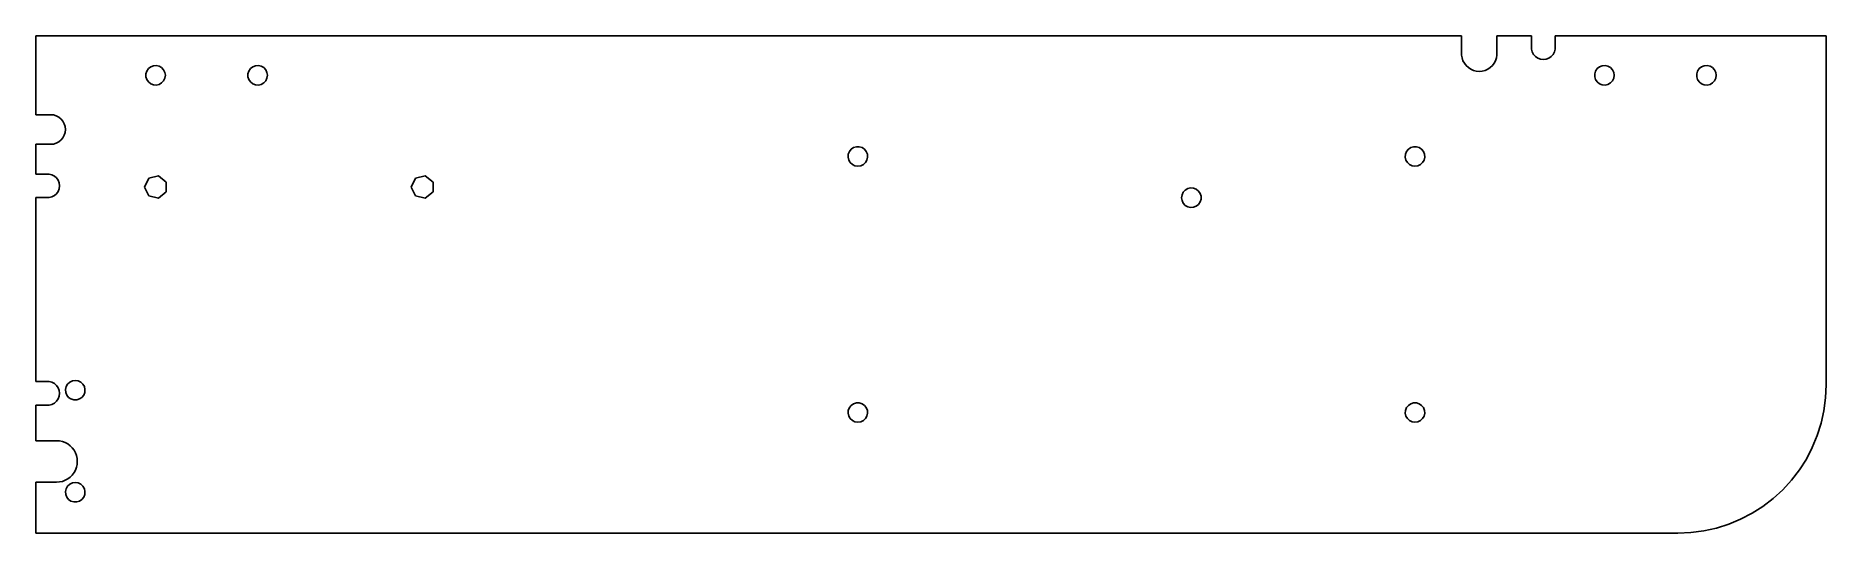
# Model space of a CAD drawing. Header units: metres. Extents: x 0 to 302, y -84 to 0.
import ezdxf

# ---------------------------------------------------------------- set-up
doc = ezdxf.new("R2010")
doc.units = ezdxf.units.M

msp = doc.modelspace()

# ---------------------------------------------------------------- linework, layer by layer
for p, q in [((240.49, 0), (0, 0)), ((0, 0), (0, -13.3)), ((240.49, -3.24774), (240.49, 0)), ((252.295, 0), (246.47, 0)), ((246.47, 0), (246.47, -3.24774)), ((252.295, -2.24107), (252.295, 0)), ((302, 0), (256.265, 0)), ((256.265, 0), (256.265, -2.24107)), ((302, -58.88), (302, 0)), ((252.41, -2.70921), (252.295, -2.24107)), ((252.634, -3.13613), (252.41, -2.70921)), ((256.15, -2.70921), (255.926, -3.13613)), ((256.265, -2.24107), (256.15, -2.70921)), ((18.5684, -6.40408), (18.7134, -5.93409)), ((18.7134, -5.93409), (18.9905, -5.52771)), ((18.9905, -5.52771), (19.375, -5.22106)), ((19.375, -5.22106), (19.8328, -5.04137)), ((19.8328, -5.04137), (20.3233, -5.00461)), ((20.3233, -5.00461), (20.8028, -5.11406)), ((20.8028, -5.11406), (21.2288, -5.35998)), ((21.2288, -5.35998), (21.5633, -5.72052)), ((21.5633, -5.72052), (21.7767, -6.16365)), ((35.7884, -6.40408), (35.9334, -5.93409)), ((35.9334, -5.93409), (36.2105, -5.52771)), ((36.2105, -5.52771), (36.595, -5.22106)), ((36.595, -5.22106), (37.0528, -5.04137)), ((37.0528, -5.04137), (37.5433, -5.00461)), ((37.5433, -5.00461), (38.0228, -5.11406)), ((38.0228, -5.11406), (38.4488, -5.35998)), ((38.4488, -5.35998), (38.7833, -5.72052)), ((38.7833, -5.72052), (38.9967, -6.16365)), ((240.572, -3.73646), (240.49, -3.24774)), ((240.733, -4.20509), (240.572, -3.73646)), ((240.969, -4.64084), (240.733, -4.20509)), ((241.273, -5.03184), (240.969, -4.64084)), ((241.637, -5.36742), (241.273, -5.03184)), ((242.052, -5.63842), (241.637, -5.36742)), ((242.506, -5.83745), (242.052, -5.63842)), ((242.986, -5.95908), (242.506, -5.83745)), ((243.48, -6), (242.986, -5.95908)), ((243.974, -5.95908), (243.48, -6)), ((244.454, -5.83745), (243.974, -5.95908)), ((244.908, -5.63842), (244.454, -5.83745)), ((245.323, -5.36742), (244.908, -5.63842)), ((245.687, -5.03184), (245.323, -5.36742)), ((245.992, -4.64084), (245.687, -5.03184)), ((246.227, -4.20509), (245.992, -4.64084)), ((246.388, -3.73646), (246.227, -4.20509)), ((246.47, -3.24774), (246.388, -3.73646)), ((252.954, -3.49702), (252.634, -3.13613)), ((253.351, -3.77091), (252.954, -3.49702)), ((253.801, -3.94188), (253.351, -3.77091)), ((254.28, -4), (253.801, -3.94188)), ((254.759, -3.94188), (254.28, -4)), ((255.209, -3.77091), (254.759, -3.94188)), ((255.606, -3.49702), (255.209, -3.77091)), ((255.926, -3.13613), (255.606, -3.49702)), ((262.948, -6.40408), (263.093, -5.93409)), ((263.093, -5.93409), (263.37, -5.52771)), ((263.37, -5.52771), (263.755, -5.22106)), ((263.755, -5.22106), (264.213, -5.04137)), ((264.213, -5.04137), (264.703, -5.00461)), ((264.703, -5.00461), (265.183, -5.11406)), ((265.183, -5.11406), (265.609, -5.35998)), ((265.609, -5.35998), (265.943, -5.72052)), ((265.943, -5.72052), (266.157, -6.16365)), ((280.168, -6.40408), (280.313, -5.93409)), ((280.313, -5.93409), (280.59, -5.52771)), ((280.59, -5.52771), (280.975, -5.22106)), ((280.975, -5.22106), (281.433, -5.04137)), ((281.433, -5.04137), (281.923, -5.00461)), ((281.923, -5.00461), (282.403, -5.11406)), ((282.403, -5.11406), (282.829, -5.35998)), ((282.829, -5.35998), (283.163, -5.72052)), ((283.163, -5.72052), (283.377, -6.16365)), ((18.5684, -6.89592), (18.5684, -6.40408)), ((18.7134, -7.36591), (18.5684, -6.89592)), ((18.9905, -7.77228), (18.7134, -7.36591)), ((19.375, -8.07894), (18.9905, -7.77228)), ((19.8328, -8.25863), (19.375, -8.07894)), ((20.3233, -8.29539), (19.8328, -8.25863)), ((20.8028, -8.18594), (20.3233, -8.29539)), ((21.2288, -7.94002), (20.8028, -8.18594)), ((21.5633, -7.57948), (21.2288, -7.94002)), ((21.7767, -7.13635), (21.5633, -7.57948)), ((21.7767, -6.16365), (21.85, -6.65)), ((21.85, -6.65), (21.7767, -7.13635)), ((35.7884, -6.89592), (35.7884, -6.40408)), ((35.9334, -7.36591), (35.7884, -6.89592)), ((36.2105, -7.77228), (35.9334, -7.36591)), ((36.595, -8.07894), (36.2105, -7.77228)), ((37.0528, -8.25863), (36.595, -8.07894)), ((37.5433, -8.29539), (37.0528, -8.25863)), ((38.0228, -8.18594), (37.5433, -8.29539)), ((38.4488, -7.94002), (38.0228, -8.18594)), ((38.7833, -7.57948), (38.4488, -7.94002)), ((38.9967, -7.13635), (38.7833, -7.57948)), ((38.9967, -6.16365), (39.07, -6.65)), ((39.07, -6.65), (38.9967, -7.13635)), ((262.948, -6.89592), (262.948, -6.40408)), ((263.093, -7.36591), (262.948, -6.89592)), ((263.37, -7.77228), (263.093, -7.36591)), ((263.755, -8.07894), (263.37, -7.77228)), ((264.213, -8.25863), (263.755, -8.07894)), ((264.703, -8.29539), (264.213, -8.25863)), ((265.183, -8.18594), (264.703, -8.29539)), ((265.609, -7.94002), (265.183, -8.18594)), ((265.943, -7.57948), (265.609, -7.94002)), ((266.157, -7.13635), (265.943, -7.57948)), ((266.157, -6.16365), (266.23, -6.65)), ((266.23, -6.65), (266.157, -7.13635)), ((280.168, -6.89592), (280.168, -6.40408)), ((280.313, -7.36591), (280.168, -6.89592)), ((280.59, -7.77228), (280.313, -7.36591)), ((280.975, -8.07894), (280.59, -7.77228)), ((281.433, -8.25863), (280.975, -8.07894)), ((281.923, -8.29539), (281.433, -8.25863)), ((282.403, -8.18594), (281.923, -8.29539)), ((282.829, -7.94002), (282.403, -8.18594)), ((283.163, -7.57948), (282.829, -7.94002)), ((283.377, -7.13635), (283.163, -7.57948)), ((283.377, -6.16365), (283.45, -6.65)), ((283.45, -6.65), (283.377, -7.13635)), ((0, -13.3), (2.5, -13.3)), ((2.5, -13.3), (2.98773, -13.348)), ((2.98773, -13.348), (3.45671, -13.4903)), ((3.45671, -13.4903), (3.88893, -13.7213)), ((3.88893, -13.7213), (4.26777, -14.0322)), ((4.26777, -14.0322), (4.57867, -14.4111)), ((4.57867, -14.4111), (4.8097, -14.8433)), ((4.8097, -14.8433), (4.95196, -15.3123)), ((3.45671, -18.1097), (2.98773, -18.252)), ((3.88893, -17.8787), (3.45671, -18.1097)), ((4.26777, -17.5678), (3.88893, -17.8787)), ((4.57867, -17.1889), (4.26777, -17.5678)), ((4.8097, -16.7567), (4.57867, -17.1889)), ((4.95196, -16.2877), (4.8097, -16.7567)), ((4.95196, -15.3123), (5, -15.8)), ((5, -15.8), (4.95196, -16.2877)), ((2.5, -18.3), (0, -18.3)), ((0, -18.3), (0, -23.3146)), ((2.98773, -18.252), (2.5, -18.3)), ((137.015, -20.4733), (137.051, -19.9828)), ((137.124, -20.9528), (137.015, -20.4733)), ((137.051, -19.9828), (137.231, -19.525)), ((137.37, -21.3788), (137.124, -20.9528)), ((137.231, -19.525), (137.538, -19.1405)), ((137.538, -19.1405), (137.944, -18.8634)), ((137.944, -18.8634), (138.414, -18.7184)), ((138.414, -18.7184), (138.906, -18.7184)), ((138.906, -18.7184), (139.376, -18.8634)), ((139.376, -18.8634), (139.782, -19.1405)), ((139.782, -19.1405), (140.089, -19.525)), ((140.196, -20.9528), (139.95, -21.3788)), ((140.089, -19.525), (140.269, -19.9828)), ((140.305, -20.4733), (140.196, -20.9528)), ((140.269, -19.9828), (140.305, -20.4733)), ((230.995, -20.4733), (231.031, -19.9828)), ((231.104, -20.9528), (230.995, -20.4733)), ((231.031, -19.9828), (231.211, -19.525)), ((231.35, -21.3788), (231.104, -20.9528)), ((231.211, -19.525), (231.518, -19.1405)), ((231.518, -19.1405), (231.924, -18.8634)), ((231.924, -18.8634), (232.394, -18.7184)), ((232.394, -18.7184), (232.886, -18.7184)), ((232.886, -18.7184), (233.356, -18.8634)), ((233.356, -18.8634), (233.762, -19.1405)), ((233.762, -19.1405), (234.069, -19.525)), ((234.176, -20.9528), (233.93, -21.3788)), ((234.069, -19.525), (234.249, -19.9828)), ((234.285, -20.4733), (234.176, -20.9528)), ((234.249, -19.9828), (234.285, -20.4733)), ((0, -23.3146), (2.24107, -23.3146)), ((2.24107, -23.3146), (2.70921, -23.43)), ((2.70921, -23.43), (3.13613, -23.654)), ((3.13613, -23.654), (3.49702, -23.9738)), ((3.49702, -23.9738), (3.77091, -24.3706)), ((18.3286, -25.5), (19.0558, -23.99)), ((19.0558, -23.99), (20.6898, -23.6171)), ((20.6898, -23.6171), (22.0001, -24.662)), ((63.3286, -25.5), (64.0558, -23.99)), ((64.0558, -23.99), (65.6898, -23.6171)), ((65.6898, -23.6171), (67.0001, -24.662)), ((137.731, -21.7133), (137.37, -21.3788)), ((138.174, -21.9267), (137.731, -21.7133)), ((138.66, -22), (138.174, -21.9267)), ((139.146, -21.9267), (138.66, -22)), ((139.589, -21.7133), (139.146, -21.9267)), ((139.95, -21.3788), (139.589, -21.7133)), ((231.711, -21.7133), (231.35, -21.3788)), ((232.154, -21.9267), (231.711, -21.7133)), ((232.64, -22), (232.154, -21.9267)), ((233.126, -21.9267), (232.64, -22)), ((233.569, -21.7133), (233.126, -21.9267)), ((233.93, -21.3788), (233.569, -21.7133)), ((2.70921, -27.17), (2.24107, -27.2854)), ((3.13613, -26.946), (2.70921, -27.17)), ((3.49702, -26.6262), (3.13613, -26.946)), ((3.77091, -26.2294), (3.49702, -26.6262)), ((3.77091, -24.3706), (3.94188, -24.8214)), ((3.94188, -25.7786), (3.77091, -26.2294)), ((3.94188, -24.8214), (4, -25.3)), ((4, -25.3), (3.94188, -25.7786)), ((19.0558, -27.01), (18.3286, -25.5)), ((20.6898, -27.3829), (19.0558, -27.01)), ((22.0001, -26.338), (20.6898, -27.3829)), ((22.0001, -24.662), (22.0001, -26.338)), ((64.0558, -27.01), (63.3286, -25.5)), ((65.6898, -27.3829), (64.0558, -27.01)), ((67.0001, -26.338), (65.6898, -27.3829)), ((67.0001, -24.662), (67.0001, -26.338)), ((193.272, -27.3), (193.346, -26.8137)), ((193.346, -26.8137), (193.559, -26.3705)), ((193.559, -26.3705), (193.894, -26.01)), ((193.894, -26.01), (194.319, -25.7641)), ((194.319, -25.7641), (194.799, -25.6546)), ((194.799, -25.6546), (195.289, -25.6914)), ((195.289, -25.6914), (195.747, -25.8711)), ((195.747, -25.8711), (196.132, -26.1777)), ((196.132, -26.1777), (196.409, -26.5841)), ((196.409, -26.5841), (196.554, -27.0541)), ((196.554, -27.0541), (196.554, -27.5459)), ((2.24107, -27.2854), (0, -27.2854)), ((0, -27.2854), (0, -58.2946)), ((193.346, -27.7863), (193.272, -27.3)), ((193.559, -28.2295), (193.346, -27.7863)), ((193.894, -28.59), (193.559, -28.2295)), ((194.319, -28.8359), (193.894, -28.59)), ((194.799, -28.9454), (194.319, -28.8359)), ((195.289, -28.9086), (194.799, -28.9454)), ((195.747, -28.7289), (195.289, -28.9086)), ((196.132, -28.4223), (195.747, -28.7289)), ((196.409, -28.0159), (196.132, -28.4223)), ((196.554, -27.5459), (196.409, -28.0159)), ((0, -58.2946), (2.24107, -58.2946)), ((2.24107, -58.2946), (2.70921, -58.41)), ((2.70921, -58.41), (3.13613, -58.634)), ((3.13613, -58.634), (3.49702, -58.9538)), ((3.49702, -58.9538), (3.77091, -59.3506)), ((3.77091, -59.3506), (3.94188, -59.8014)), ((3.94188, -59.8014), (4, -60.28)), ((4, -60.28), (3.94188, -60.7586)), ((5.00461, -59.6367), (5.11406, -59.1572)), ((5.04137, -60.1272), (5.00461, -59.6367)), ((5.22106, -60.585), (5.04137, -60.1272)), ((5.11406, -59.1572), (5.35998, -58.7312)), ((5.35998, -58.7312), (5.72052, -58.3967)), ((5.72052, -58.3967), (6.16365, -58.1833)), ((6.16365, -58.1833), (6.65, -58.11)), ((6.65, -58.11), (7.13635, -58.1833)), ((7.13635, -58.1833), (7.57948, -58.3967)), ((7.57948, -58.3967), (7.94002, -58.7312)), ((7.94002, -58.7312), (8.18594, -59.1572)), ((8.25863, -60.1272), (8.07894, -60.585)), ((8.18594, -59.1572), (8.29539, -59.6367)), ((8.29539, -59.6367), (8.25863, -60.1272)), ((301.905, -61.0589), (302, -58.88)), ((2.24107, -62.2654), (0, -62.2654)), ((0, -62.2654), (0, -68.28)), ((2.70921, -62.15), (2.24107, -62.2654)), ((3.13613, -61.926), (2.70921, -62.15)), ((3.49702, -61.6062), (3.13613, -61.926)), ((3.77091, -61.2094), (3.49702, -61.6062)), ((3.94188, -60.7586), (3.77091, -61.2094)), ((5.52771, -60.9695), (5.22106, -60.585)), ((5.93409, -61.2466), (5.52771, -60.9695)), ((6.40408, -61.3916), (5.93409, -61.2466)), ((6.89592, -61.3916), (6.40408, -61.3916)), ((7.36591, -61.2466), (6.89592, -61.3916)), ((7.77228, -60.9695), (7.36591, -61.2466)), ((8.07894, -60.585), (7.77228, -60.9695)), ((137.015, -63.6533), (137.051, -63.1628)), ((137.051, -63.1628), (137.231, -62.705)), ((137.231, -62.705), (137.538, -62.3205)), ((137.538, -62.3205), (137.944, -62.0434)), ((137.944, -62.0434), (138.414, -61.8984)), ((138.414, -61.8984), (138.906, -61.8984)), ((138.906, -61.8984), (139.376, -62.0434)), ((139.376, -62.0434), (139.782, -62.3205)), ((139.782, -62.3205), (140.089, -62.705)), ((140.089, -62.705), (140.269, -63.1628)), ((140.269, -63.1628), (140.305, -63.6533)), ((230.995, -63.6533), (231.031, -63.1628)), ((231.031, -63.1628), (231.211, -62.705)), ((231.211, -62.705), (231.518, -62.3205)), ((231.518, -62.3205), (231.924, -62.0434)), ((231.924, -62.0434), (232.394, -61.8984)), ((232.394, -61.8984), (232.886, -61.8984)), ((232.886, -61.8984), (233.356, -62.0434)), ((233.356, -62.0434), (233.762, -62.3205)), ((233.762, -62.3205), (234.069, -62.705)), ((234.069, -62.705), (234.249, -63.1628)), ((234.249, -63.1628), (234.285, -63.6533)), ((301.148, -65.3505), (301.62, -63.2212)), ((301.62, -63.2212), (301.905, -61.0589)), ((137.124, -64.1328), (137.015, -63.6533)), ((137.37, -64.5588), (137.124, -64.1328)), ((137.731, -64.8933), (137.37, -64.5588)), ((138.174, -65.1067), (137.731, -64.8933)), ((138.66, -65.18), (138.174, -65.1067)), ((139.146, -65.1067), (138.66, -65.18)), ((139.589, -64.8933), (139.146, -65.1067)), ((139.95, -64.5588), (139.589, -64.8933)), ((140.196, -64.1328), (139.95, -64.5588)), ((140.305, -63.6533), (140.196, -64.1328)), ((231.104, -64.1328), (230.995, -63.6533)), ((231.35, -64.5588), (231.104, -64.1328)), ((231.711, -64.8933), (231.35, -64.5588)), ((232.154, -65.1067), (231.711, -64.8933)), ((232.64, -65.18), (232.154, -65.1067)), ((233.126, -65.1067), (232.64, -65.18)), ((233.569, -64.8933), (233.126, -65.1067)), ((233.93, -64.5588), (233.569, -64.8933)), ((234.176, -64.1328), (233.93, -64.5588)), ((234.285, -63.6533), (234.176, -64.1328)), ((300.492, -67.4305), (301.148, -65.3505)), ((0, -68.28), (3.5, -68.28)), ((3.5, -68.28), (3.9981, -68.3156)), ((3.9981, -68.3156), (4.48606, -68.4218)), ((4.48606, -68.4218), (4.95395, -68.5963)), ((4.95395, -68.5963), (5.39224, -68.8356)), ((5.39224, -68.8356), (5.79201, -69.1349)), ((5.79201, -69.1349), (6.14512, -69.488)), ((298.651, -71.38), (299.658, -69.4455)), ((299.658, -69.4455), (300.492, -67.4305)), ((6.14512, -69.488), (6.44439, -69.8878)), ((6.44439, -69.8878), (6.68371, -70.326)), ((6.68371, -70.326), (6.85822, -70.7939)), ((6.85822, -70.7939), (6.96437, -71.2819)), ((6.96437, -72.2781), (6.85822, -72.7661)), ((6.96437, -71.2819), (7, -71.78)), ((7, -71.78), (6.96437, -72.2781)), ((297.479, -73.2194), (298.651, -71.38)), ((3.5, -75.28), (0, -75.28)), ((0, -75.28), (0, -83.88)), ((3.9981, -75.2444), (3.5, -75.28)), ((4.48606, -75.1382), (3.9981, -75.2444)), ((4.95395, -74.9637), (4.48606, -75.1382)), ((5.39224, -74.7244), (4.95395, -74.9637)), ((5.79201, -74.4251), (5.39224, -74.7244)), ((5.72052, -75.6167), (6.16365, -75.4033)), ((6.14512, -74.072), (5.79201, -74.4251)), ((6.44439, -73.6722), (6.14512, -74.072)), ((6.16365, -75.4033), (6.65, -75.33)), ((6.68371, -73.234), (6.44439, -73.6722)), ((6.65, -75.33), (7.13635, -75.4033)), ((6.85822, -72.7661), (6.68371, -73.234)), ((7.13635, -75.4033), (7.57948, -75.6167)), ((294.678, -76.5577), (296.151, -74.9497)), ((296.151, -74.9497), (297.479, -73.2194)), ((5.00461, -76.8567), (5.11406, -76.3772)), ((5.04137, -77.3472), (5.00461, -76.8567)), ((5.22106, -77.805), (5.04137, -77.3472)), ((5.11406, -76.3772), (5.35998, -75.9512)), ((5.52771, -78.1895), (5.22106, -77.805)), ((5.35998, -75.9512), (5.72052, -75.6167)), ((5.93409, -78.4666), (5.52771, -78.1895)), ((6.40408, -78.6116), (5.93409, -78.4666)), ((7.36591, -78.4666), (6.89592, -78.6116)), ((7.77228, -78.1895), (7.36591, -78.4666)), ((7.57948, -75.6167), (7.94002, -75.9512)), ((8.07894, -77.805), (7.77228, -78.1895)), ((7.94002, -75.9512), (8.18594, -76.3772)), ((8.25863, -77.3472), (8.07894, -77.805)), ((8.18594, -76.3772), (8.29539, -76.8567)), ((8.29539, -76.8567), (8.25863, -77.3472)), ((291.339, -79.3588), (293.07, -78.0311)), ((293.07, -78.0311), (294.678, -76.5577)), ((6.89592, -78.6116), (6.40408, -78.6116)), ((285.551, -82.3723), (287.565, -81.5377)), ((287.565, -81.5377), (289.5, -80.5306)), ((289.5, -80.5306), (291.339, -79.3588)), ((0, -83.88), (277, -83.88)), ((277, -83.88), (279.179, -83.7849)), ((279.179, -83.7849), (281.341, -83.5002)), ((281.341, -83.5002), (283.47, -83.0281)), ((283.47, -83.0281), (285.551, -82.3723))]:
    msp.add_line(p, q)

doc.saveas('drawing.dxf')
